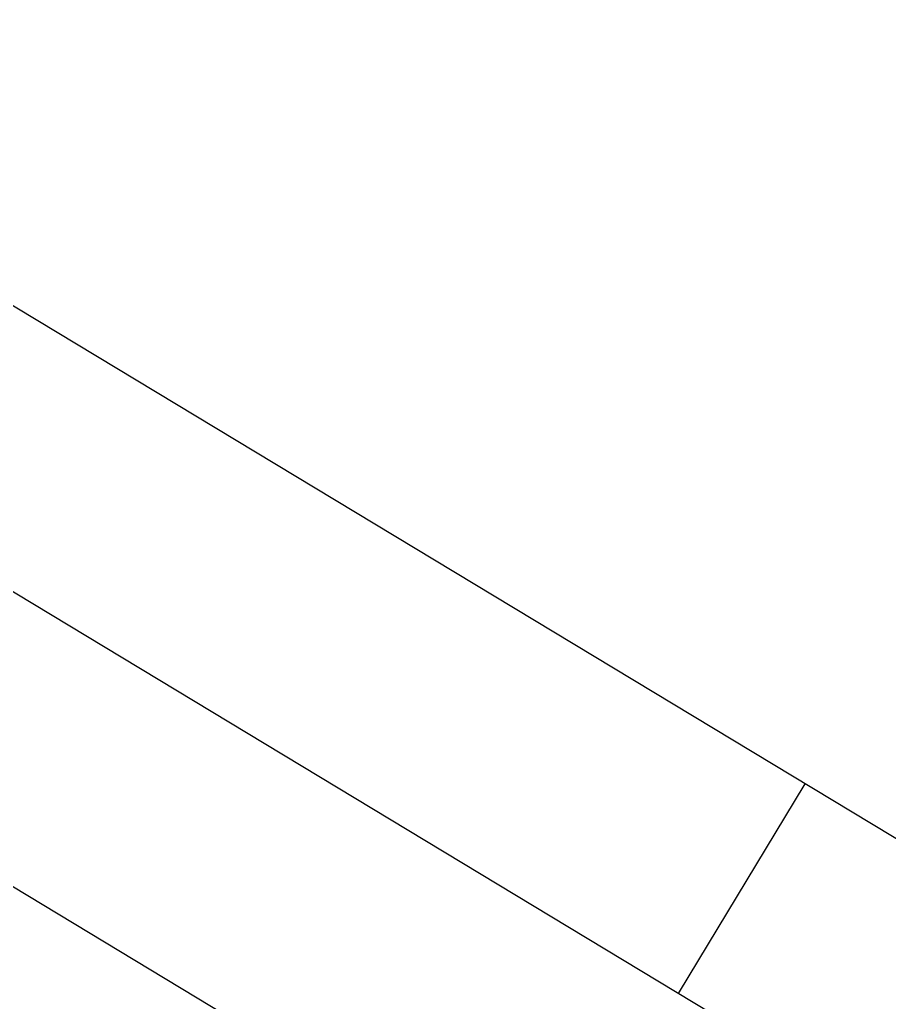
# Model space of a CAD drawing. Extents: x 404846 to 408477, y 3390929 to 3392894.
# Drawn here: x 407456.911 to 407458.687, y 3391850.48 to 3391852.488 of the extents above; entities that cross this region are included whole.
import ezdxf

# ---------------------------------------------------------------- set-up
doc = ezdxf.new("R2010")
doc.units = 0
doc.header["$LTSCALE"] = 0.5
doc.layers.add('GXYZ', color=2, linetype='CONTINUOUS')
doc.layers.add('SXSS', color=5, linetype='CONTINUOUS')
doc.linetypes.add('10422', pattern='A,0.75,[150,AAA.SHX,S=0.5,R=0,X=0,Y=0.5],1.5,[177,AAA.SHX,S=1,R=0,X=0,Y=0.4],0.75', length=3)
doc.linetypes.add('732', pattern='A,9,-0.5,[162,AAA.SHX,S=1,R=0,X=0,Y=0],-0.5', length=10)

msp = doc.modelspace()

# ---------------------------------------------------------------- linework, layer by layer
at = {"layer": 'GXYZ', "linetype": '732', "elevation": 23.804, "flags": 128}
msp.add_lwpolyline([(407455.978, 3391851.272), (407469.007, 3391843.405), (407476.66, 3391838.74), (407482.046, 3391835.402), (407489.065, 3391831.019), (407496.528, 3391826.333), (407499.433, 3391824.496), (407507.708, 3391819.2), (407517.457, 3391812.873), (407526.613, 3391806.882), (407556.382, 3391787.345)], dxfattribs=at)
at = {"layer": 'SXSS', "linetype": 'Continuous'}
msp.add_line((407458.5141, 3391850.9268), (407458.2558, 3391850.4987), dxfattribs=at)
at = {"layer": 'SXSS', "color": 7, "linetype": 'Continuous', "elevation": 24.672, "flags": 128}
msp.add_lwpolyline([(407564.15, 3391784.129), (407561.614, 3391785.872), (407558.562, 3391787.971), (407554.361, 3391790.76), (407550.29, 3391793.463), (407535.133, 3391803.318), (407525.842, 3391809.291), (407514.677, 3391816.44), (407503.313, 3391823.563), (407480.144, 3391837.855), (407470.731, 3391843.548), (407466.659, 3391846.01), (407464.776, 3391847.148), (407455.357, 3391852.832), (407443.248, 3391860.026), (407433.825, 3391865.498), (407422.879, 3391871.92), (407418.204, 3391874.613), (407414.473, 3391876.729), (407411.634, 3391878.299), (407403.747, 3391882.467), (407398.198, 3391885.581)], dxfattribs=at)
at = {"layer": 'SXSS', "linetype": '10422', "elevation": 24.672, "flags": 128}
msp.add_lwpolyline([(407563.8668, 3391783.7169), (407561.3308, 3391785.4599), (407558.282, 3391787.5567), (407554.0845, 3391790.3434), (407550.0154, 3391793.0451), (407534.8615, 3391802.8981), (407525.572, 3391808.8702), (407514.4094, 3391816.0176), (407503.049, 3391823.1384), (407479.8834, 3391837.4283), (407470.4722, 3391843.1202), (407466.4003, 3391845.5821), (407464.5174, 3391846.7201), (407455.1001, 3391852.403), (407442.9948, 3391859.5949), (407433.5729, 3391865.0662), (407422.6277, 3391871.4877), (407417.9559, 3391874.1789), (407414.2287, 3391876.2928), (407411.3962, 3391877.8592), (407403.5078, 3391882.0279), (407397.9533, 3391885.145)], dxfattribs=at)

doc.saveas('drawing.dxf')
